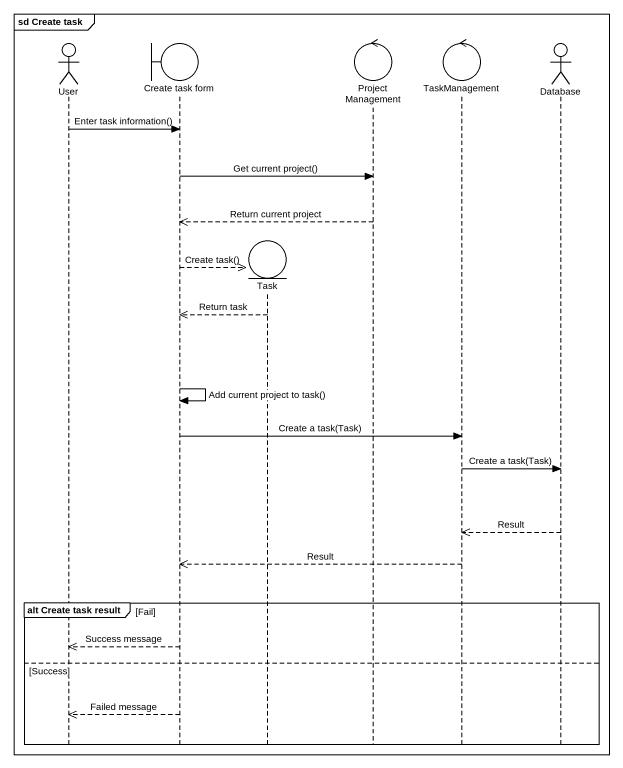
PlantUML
@startuml
mainframe sd Create task
hide footbox
actor User
boundary "Create task form" as Create_task_form
entity Task
control ProjectManagement
control TaskManagement
actor "Database" as Database_

User -> Create_task_form : Enter task information()
Create_task_form -> ProjectManagement : Get current project()
ProjectManagement -->> Create_task_form : Return current project
Create_task_form -->> Task ** : Create task()
Task -->> Create_task_form : Return task
Create_task_form -> Create_task_form : Add current project to task()
Create_task_form -> TaskManagement : Create a task(Task)
TaskManagement -> Database_ : Create a task(Task)
Database_ -->> TaskManagement : Result
TaskManagement -->> Create_task_form : Result
group alt Create task result [Fail]
  Create_task_form -->> User : Success message
else Success
  Create_task_form -->> User : Failed message
end
@enduml
